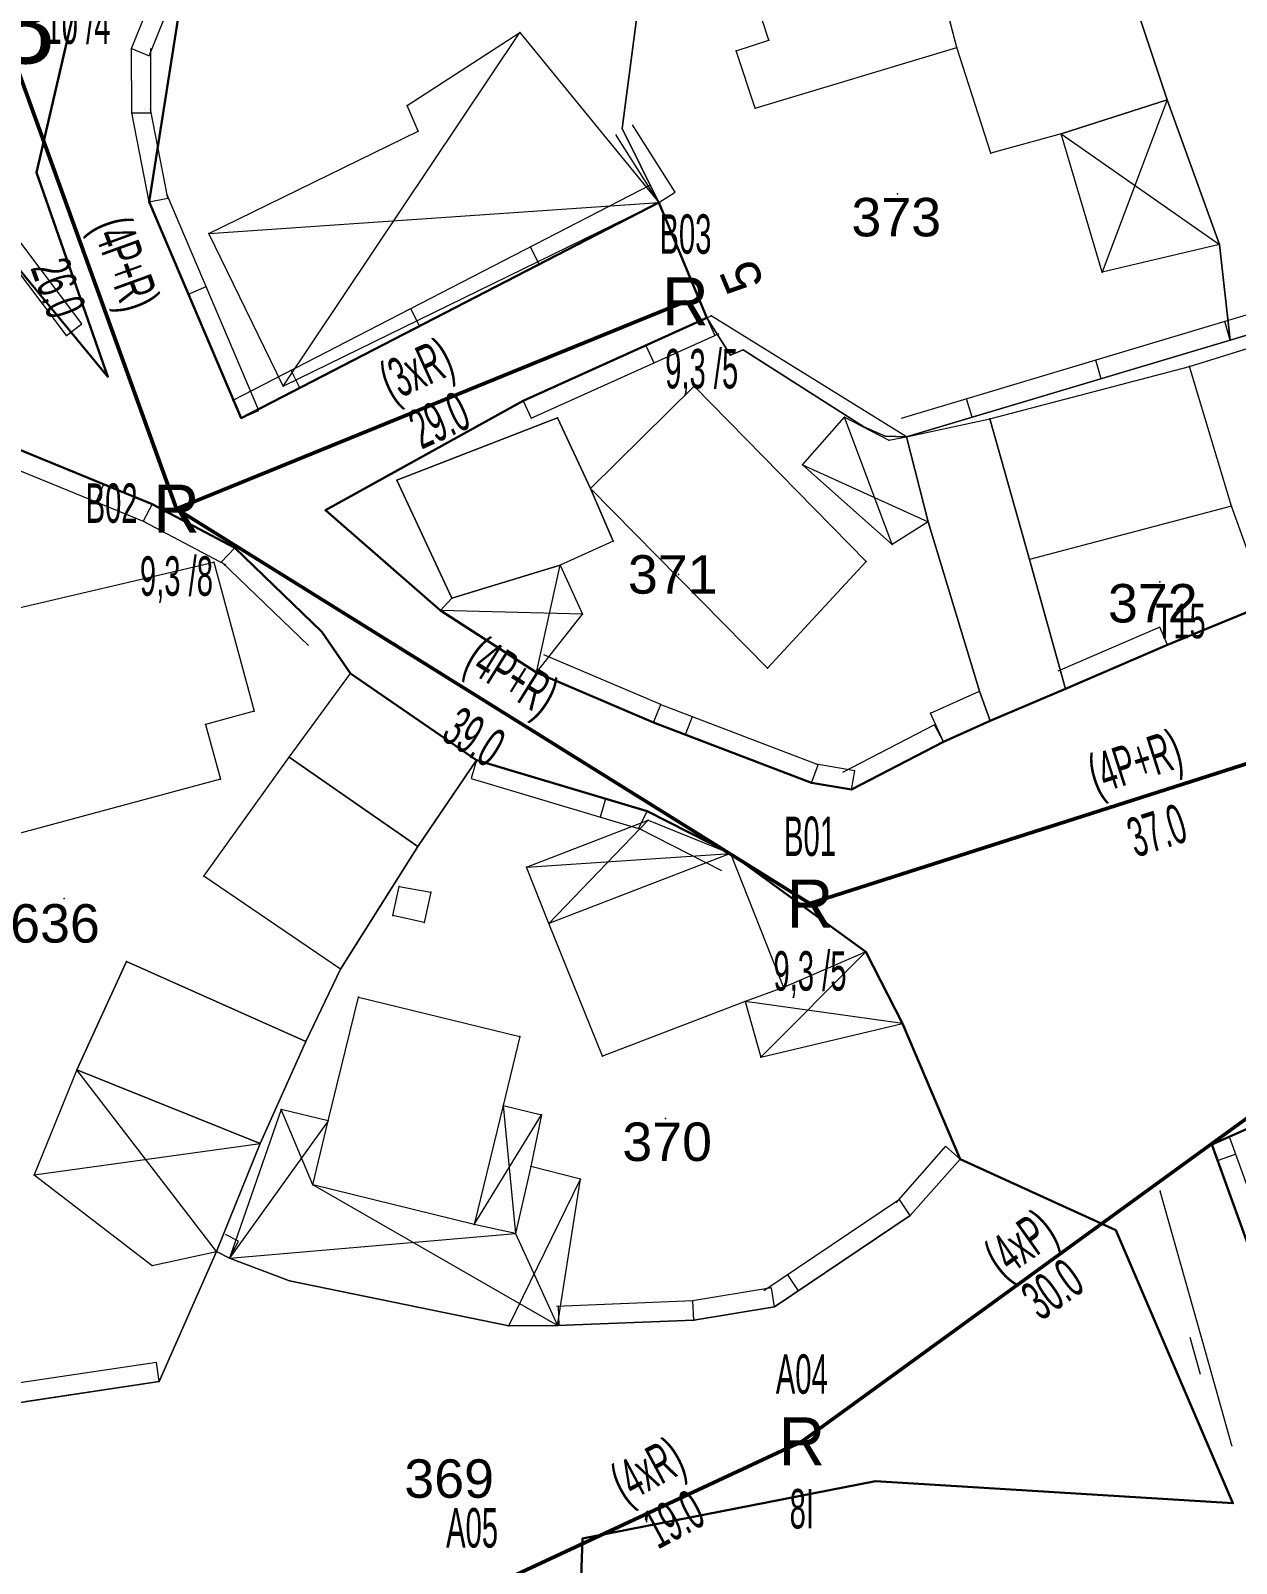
# Model space of a CAD drawing. Header units: millimetres. Extents: x 615240 to 617330, y 4151758 to 4153557.
# Drawn here: x 615571.4 to 615634.1, y 4152427.7 to 4152507.3 of the extents above; entities that cross this region are included whole.
import ezdxf
from ezdxf.enums import TextEntityAlignment as Align
from ezdxf.xclip import XClip

# ---------------------------------------------------------------- set-up
doc = ezdxf.new("R2010")
doc.units = ezdxf.units.MM
doc.header["$XCLIPFRAME"] = 2
for name, color, linetype, lineweight in [('02_ADA_ALN_YENI', 7, 'Continuous', 30), ('02_ADA_NO_YENI', 18, 'Continuous', 0), ('03_PARSEL_ALN_ESKI', 18, 'Continuous', 0), ('03_PARSEL_ALN_YENI', 171, 'Continuous', 0), ('03_PARSEL_NO_ESKI', 5, 'Continuous', 0), ('03_PARSEL_SNR_YENI', 5, 'Continuous', 0), ('04_YAPI_ALN_TSCLSIZ', 18, 'Continuous', 0), ('04_YAPI_SNR_TSCL', 232, 'Continuous', 0), ('04_YAPI_SNR_TSCLSZ', 77, 'Continuous', 0), ('06_DETAY_SNR_KROKI', 4, 'Continuous', 0), ('07_SNRTIP_GECERLI', 30, 'Continuous', 0), ('07_SNRTIP_SABIT', 18, 'Continuous', 0), ('DIREK_AG_MEVCUT', 3, 'Continuous', 25), ('HAT_AG_HAVAI_MEVCUT', 82, 'Continuous', 50), ('NOKTA_DETAY_YENI', 171, 'Continuous', 0), ('NOKTA_PARSEL_ESKI', 6, 'Continuous', 0), ('NOKTA_PARSEL_YENI', 30, 'Continuous', 0), ('NOKTA_YAPI_TSCL', 232, 'Continuous', 0), ('NOKTA_YAPI_TSCLSIZ', 77, 'Continuous', 0), ('TRAFO_MEVCUT', 5, 'Continuous', 30)]:
    doc.layers.add(name, color=color, linetype=linetype, lineweight=lineweight)
doc.styles.add('Direk', font='B_CAD')
doc.styles.get("Standard").update_dxf_attribs({"font": 'Arial'})

# ---------------------------------------------------------------- blocks, each defined once
blk = doc.blocks.new('fggg')
at = {"layer": '02_ADA_ALN_YENI', "color": 252}
for points in [[(615648.165, 4152514.102, 0), (615647.528, 4152505.333, 0), (615644.888, 4152494.583, 0), (615644.91, 4152494.008, 0), (615643.069, 4152483.084, 0), (615640.597, 4152480.124, 0), (615638.221, 4152478.571, 0), (615630.508, 4152475.411, 0), (615625.198, 4152473.12, 0), (615621.283, 4152471.455, 0), (615618.853, 4152470.364, 0), (615614.079, 4152467.874, 0), (615611.995, 4152468.235, 0), (615603.787, 4152471.373, 0), (615597.703, 4152473.96, 0), (615592.718, 4152477.19, 0), (615586.739, 4152482.404, 0), (615597.014, 4152488.092, 0), (615606.568, 4152492.404, 0), (615604.069, 4152498.407, 0), (615582.361, 4152487.192, 0), (615577.573, 4152498.434, 0), (615580.451, 4152516.714, 0)], [(615700.603, 4152398.979, 0), (615690.652, 4152403.466, 0), (615690.328, 4152406.083, 0), (615687.093, 4152405.071, 0), (615681.527, 4152407.713, 0), (615661.89, 4152415.417, 0), (615649.628, 4152423.086, 0), (615640.239, 4152428.84, 0), (615632.801, 4152449.425, 0), (615643.659, 4152454.245, 0), (615651.316, 4152455.136, 0), (615654.464, 4152455.502, 0), (615668.625, 4152454.806, 0), (615685.829, 4152454.937, 0), (615699.681, 4152459.213, 0)], [(615544.684, 4152415.861, 0), (615549.344, 4152428.277, 0), (615550.075, 4152438.456, 0), (615551.554, 4152445.699, 0), (615554.975, 4152460.163, 0), (615559.35, 4152481.39, 0), (615559.615, 4152485.591, 0), (615568.724, 4152486.403, 0), (615577.739, 4152482.719, 0), (615582.036, 4152480.444, 0), (615586.552, 4152476.087, 0), (615588.036, 4152473.91, 0), (615594.597, 4152469.408, 0), (615603.465, 4152466.76, 0), (615607.786, 4152464.561, 0), (615614.821, 4152459.445, 0), (615616.731, 4152455.714, 0), (615619.721, 4152448.67, 0), (615627.819, 4152444.971, 0), (615633.9, 4152430.775, 0), (615615.319, 4152431.914, 0), (615600.094, 4152428.936, 0), (615599.966, 4152424.866, 0)]]:
    blk.add_polyline3d(points, dxfattribs=at)
blk.add_polyline3d([(615573.362, 4152524.508, 0), (615576.611, 4152521.028, 0), (615571.72, 4152499.965, 0), (615575.435, 4152489.336, 0), (615562.478, 4152505.04, 0), (615573.362, 4152524.508, 0)], close=True, dxfattribs=at)
at = {"layer": '03_PARSEL_ALN_ESKI', "color": 252}
for p in [(615616.474, 4152498.85), (615605.083, 4152479.063), (615630.103, 4152478.677), (615573.171, 4152462.21), (615604.417, 4152450.78), (615593.466, 4152432.058)]:
    blk.add_point(p, dxfattribs=at)
at = {"layer": '03_PARSEL_ALN_YENI', "color": 252}
for points in [[(615603.944, 4152515.486, 0), (615603.13, 4152509.656, 0), (615602.161, 4152502.242, 0), (615604.069, 4152498.407, 0), (615582.361, 4152487.192, 0), (615577.573, 4152498.434, 0), (615580.451, 4152516.714, 0), (615580.029, 4152531.045, 0), (615583.475, 4152531.968, 0), (615593.297, 4152533.104, 0), (615597.176, 4152534.842, 0), (615602.669, 4152536.994, 0), (615603.198, 4152534.225, 0), (615603.803, 4152524.01, 0), (615603.823, 4152521.94, 0), (615603.639, 4152517.477, 0), (615603.463, 4152515.46, 0), (615603.944, 4152515.486, 0)], [(615619.605, 4152513.754, 0), (615617.556, 4152517.71, 0), (615620.156, 4152533.345, 0), (615624.576, 4152534.111, 0), (615634.081, 4152535.655, 0), (615634.769, 4152535.034, 0), (615641.792, 4152529.216, 0), (615648.162, 4152523.697, 0), (615648.441, 4152520.113, 0), (615648.165, 4152514.102, 0), (615647.528, 4152505.333, 0), (615644.888, 4152494.583, 0), (615633.763, 4152491.246, 0), (615633.213, 4152496.223, 0), (615630.483, 4152503.738, 0), (615627.064, 4152513.995, 0), (615626.89, 4152514.517, 0), (615619.605, 4152513.754, 0)], [(615575.435, 4152489.336, 0), (615562.478, 4152505.04, 0), (615573.362, 4152524.508, 0), (615576.611, 4152521.028, 0), (615571.72, 4152499.965, 0), (615575.435, 4152489.336, 0)], [(615603.639, 4152517.477, 0), (615605.702, 4152517.227, 0), (615606.55, 4152517.227, 0), (615613.084, 4152518.224, 0), (615613.333, 4152516.589, 0), (615617.556, 4152517.71, 0), (615619.605, 4152513.754, 0), (615626.89, 4152514.517, 0), (615627.064, 4152513.995, 0), (615630.483, 4152503.738, 0), (615633.213, 4152496.223, 0), (615633.763, 4152491.246, 0), (615616.94, 4152486.214, 0), (615615.832, 4152486.245, 0), (615614.714, 4152486.728, 0), (615608.458, 4152490.731, 0), (615607.789, 4152490.459, 0), (615606.568, 4152492.404, 0), (615604.069, 4152498.407, 0), (615602.161, 4152502.242, 0), (615603.13, 4152509.656, 0), (615603.944, 4152515.486, 0), (615603.463, 4152515.46, 0), (615603.639, 4152517.477, 0)], [(615616.94, 4152486.214, 0), (615633.763, 4152491.246, 0), (615644.888, 4152494.583, 0), (615644.91, 4152494.008, 0), (615643.069, 4152483.084, 0), (615640.597, 4152480.124, 0), (615638.221, 4152478.571, 0), (615630.508, 4152475.411, 0), (615625.198, 4152473.12, 0), (615621.283, 4152471.455, 0), (615620.733, 4152472.993, 0), (615618.068, 4152481.794, 0), (615616.94, 4152486.214, 0)], [(615616.94, 4152486.214, 0), (615618.068, 4152481.794, 0), (615620.733, 4152472.993, 0), (615621.283, 4152471.455, 0), (615618.853, 4152470.364, 0), (615614.079, 4152467.874, 0), (615611.995, 4152468.235, 0), (615603.787, 4152471.373, 0), (615597.703, 4152473.96, 0), (615592.718, 4152477.19, 0), (615586.739, 4152482.404, 0), (615597.014, 4152488.092, 0), (615606.568, 4152492.404, 0), (615607.789, 4152490.459, 0), (615608.458, 4152490.731, 0), (615614.714, 4152486.728, 0), (615615.832, 4152486.245, 0), (615616.94, 4152486.214, 0)], [(615551.554, 4152445.699, 0), (615554.975, 4152460.163, 0), (615559.35, 4152481.39, 0), (615559.615, 4152485.591, 0), (615568.724, 4152486.403, 0), (615577.739, 4152482.719, 0), (615582.036, 4152480.444, 0), (615586.552, 4152476.087, 0), (615588.036, 4152473.91, 0), (615594.597, 4152469.408, 0), (615591.537, 4152464.913, 0), (615587.517, 4152458.542, 0), (615585.716, 4152454.776, 0), (615583.345, 4152449.473, 0), (615581.083, 4152443.865, 0), (615578.104, 4152437.103, 0), (615570.549, 4152435.968, 0), (615561.705, 4152435.388, 0), (615558.708, 4152437.819, 0), (615557.283, 4152442.439, 0), (615551.554, 4152445.699, 0)], [(615617.135, 4152445.737, 0), (615610.084, 4152440.986, 0), (615605.882, 4152440.291, 0), (615598.795, 4152440.009, 0), (615596.277, 4152440, 0), (615584.868, 4152442.336, 0), (615581.759, 4152443.518, 0), (615581.083, 4152443.865, 0), (615583.345, 4152449.473, 0), (615585.716, 4152454.776, 0), (615587.517, 4152458.542, 0), (615591.537, 4152464.913, 0), (615594.597, 4152469.408, 0), (615603.465, 4152466.76, 0), (615607.786, 4152464.561, 0), (615614.821, 4152459.445, 0), (615616.731, 4152455.714, 0), (615619.721, 4152448.67, 0), (615617.135, 4152445.737, 0)], [(615655.227, 4152432.295, 0), (615640.239, 4152428.84, 0), (615632.801, 4152449.425, 0), (615643.659, 4152454.245, 0), (615651.316, 4152455.136, 0), (615655.227, 4152432.295, 0)]]:
    blk.add_polyline3d(points, close=True, dxfattribs=at)
blk.add_polyline3d([(615570.877, 4152424.307, 0), (615558.927, 4152429.779, 0), (615559.289, 4152431.855, 0), (615555.711, 4152434.185, 0), (615558.708, 4152437.819, 0), (615561.705, 4152435.388, 0), (615570.549, 4152435.968, 0), (615578.104, 4152437.103, 0), (615581.083, 4152443.865, 0), (615581.759, 4152443.518, 0), (615584.868, 4152442.336, 0), (615596.277, 4152440, 0), (615598.795, 4152440.009, 0), (615605.882, 4152440.291, 0), (615605.882, 4152440.291, 0), (615610.084, 4152440.986, 0), (615617.135, 4152445.737, 0), (615619.721, 4152448.67, 0), (615627.819, 4152444.971, 0), (615633.9, 4152430.775, 0), (615615.319, 4152431.914, 0), (615600.094, 4152428.936, 0), (615599.966, 4152424.866, 0)], dxfattribs=at)
at = {"layer": '03_PARSEL_SNR_YENI', "color": 252}
for p, q in [((615633.213, 4152496.223, 651.424), (615630.483, 4152503.738, 654.318)), ((615583.281, 4152487.584, 0.953), (615578.493, 4152498.826, 0.953)), ((615603.61, 4152499.295, 0.953), (615581.902, 4152488.08, 0.953)), ((615604.069, 4152498.407, 0.953), (615603.61, 4152499.295, 0.953)), ((615579.618, 4152493.632, 0.953), (615577.573, 4152498.434, 0.953)), ((615604.069, 4152498.407, 0.953), (615597.85, 4152495.194, 0.953)), ((615633.763, 4152491.246, 651.536), (615633.213, 4152496.223, 651.424)), ((615597.85, 4152495.194, 0.953), (615597.391, 4152496.082, 0.953)), ((615644.601, 4152495.541, 0.953), (615633.476, 4152492.204, 0.953)), ((615597.85, 4152495.194, 0.953), (615591.631, 4152491.981, 0.953)), ((615579.618, 4152493.632, 0.953), (615580.538, 4152494.024, 0.953)), ((615582.361, 4152487.192, 0.953), (615579.618, 4152493.632, 0.953)), ((615591.631, 4152491.981, 0.953), (615591.172, 4152492.87, 0.953)), ((615603.394, 4152490.972, 0.953), (615606.568, 4152492.404, 0.953)), ((615633.476, 4152492.204, 0.953), (615616.653, 4152487.172, 0.953)), ((615633.763, 4152491.246, 0.953), (615633.476, 4152492.204, 0.953)), ((615638.183, 4152492.572, 0.953), (615633.763, 4152491.246, 0.953)), ((615591.631, 4152491.981, 0.953), (615585.412, 4152488.768, 0.953)), ((615597.425, 4152487.181, 0.953), (615606.979, 4152491.493, 0.953)), ((615597.014, 4152488.092, 0.953), (615603.394, 4152490.972, 0.953)), ((615603.394, 4152490.972, 0.953), (615603.806, 4152490.06, 0.953)), ((615633.763, 4152491.246, 0.953), (615627.057, 4152489.24, 0.953)), ((615627.057, 4152489.24, 0.953), (615626.77, 4152490.198, 0.953)), ((615585.412, 4152488.768, 0.953), (615584.953, 4152489.657, 0.953)), ((615627.057, 4152489.24, 0.953), (615620.35, 4152487.234, 0.953)), ((615585.412, 4152488.768, 0.953), (615582.361, 4152487.192, 0.953)), ((615582.361, 4152487.192, 0.953), (615583.281, 4152487.584, 0.953)), ((615586.739, 4152482.404, 648.41), (615597.014, 4152488.092, 650.314)), ((615597.014, 4152488.092, 0.953), (615597.425, 4152487.181, 0.953)), ((615620.35, 4152487.234, 0.953), (615620.064, 4152488.192, 0.953)), ((615620.35, 4152487.234, 0.953), (615616.94, 4152486.214, 0.953)), ((615568.724, 4152486.403, 0.953), (615575.204, 4152483.755, 0.953)), ((615568.346, 4152485.477, 0.953), (615577.361, 4152481.793, 0.953)), ((615575.204, 4152483.755, 0.953), (615574.826, 4152482.829, 0.953)), ((615575.204, 4152483.755, 0.953), (615577.739, 4152482.719, 0.953)), ((615577.739, 4152482.719, 0.953), (615577.271, 4152481.835, 0.953)), ((615577.739, 4152482.719, 0.953), (615582.036, 4152480.444, 0.953)), ((615577.271, 4152481.835, 0.953), (615581.568, 4152479.56, 0.953)), ((615592.718, 4152477.19, 645.82), (615586.739, 4152482.404, 648.41)), ((615620.733, 4152472.993, 648.076), (615618.068, 4152481.794, 652.119)), ((615582.036, 4152480.444, 0.953), (615581.342, 4152479.724, 0.953)), ((615582.036, 4152480.444, 0.953), (615586.552, 4152476.087, 0.953)), ((615581.342, 4152479.724, 0.953), (615585.858, 4152475.367, 0.953)), ((615597.703, 4152473.96, 649.869), (615592.718, 4152477.19, 645.82)), ((615630.112, 4152476.329, 0.953), (615624.802, 4152474.038, 0.953)), ((615630.508, 4152475.411, 0.953), (615630.112, 4152476.329, 0.953)), ((615586.552, 4152476.087, 648.238), (615588.036, 4152473.91, 648.939)), ((615604.178, 4152472.293, 0.953), (615598.094, 4152474.88, 0.953)), ((615630.508, 4152475.411, 0.953), (615625.198, 4152473.12, 0.953)), ((615603.787, 4152471.373, 0.953), (615597.703, 4152473.96, 0.953)), ((615603.787, 4152471.373, 0.953), (615604.178, 4152472.293, 0.953)), ((615612.352, 4152469.169, 0.953), (615604.144, 4152472.307, 0.953)), ((615605.457, 4152470.735, 0.953), (615605.814, 4152471.669, 0.953)), ((615605.457, 4152470.735, 0.953), (615603.787, 4152471.373, 0.953)), ((615611.995, 4152468.235, 0.953), (615605.457, 4152470.735, 0.953)), ((615618.391, 4152471.251, 0.953), (615613.617, 4152468.761, 0.953)), ((615618.853, 4152470.364, 0.953), (615618.391, 4152471.251, 0.953)), ((615618.853, 4152470.364, 0.953), (615614.079, 4152467.874, 0.953)), ((615594.597, 4152469.408, 648.955), (615591.537, 4152464.913, 646.138)), ((615594.597, 4152469.408, 0.953), (615594.311, 4152468.45, 0.953)), ((615594.597, 4152469.408, 0.953), (615601.304, 4152467.405, 0.953)), ((615611.995, 4152468.235, 0.953), (615612.352, 4152469.169, 0.953)), ((615614.25, 4152468.859, 0.953), (615612.166, 4152469.22, 0.953)), ((615594.311, 4152468.45, 0.953), (615603.179, 4152465.802, 0.953)), ((615614.079, 4152467.874, 0.953), (615614.25, 4152468.859, 0.953)), ((615614.079, 4152467.874, 0.953), (615611.995, 4152468.235, 0.953)), ((615601.304, 4152467.405, 0.953), (615601.018, 4152466.447, 0.953)), ((615601.304, 4152467.405, 0.953), (615603.465, 4152466.76, 0.953)), ((615603.465, 4152466.76, 0.953), (615603.011, 4152465.869, 0.953)), ((615603.465, 4152466.76, 0.953), (615607.786, 4152464.561, 0.953)), ((615603.011, 4152465.869, 0.953), (615607.332, 4152463.67, 0.953)), ((615607.786, 4152464.561, 648.417), (615614.821, 4152459.445, 645.454)), ((615587.517, 4152458.542, 648.955), (615585.716, 4152454.776, 646.138)), ((615616.731, 4152455.714, 645.454), (615619.721, 4152448.67, 643.305)), ((615618.971, 4152449.331, 0.953), (615616.385, 4152446.398, 0.953)), ((615619.721, 4152448.67, 0.953), (615618.971, 4152449.331, 0.953)), ((615619.721, 4152448.67, 0.953), (615617.135, 4152445.737, 0.953)), ((615616.576, 4152446.566, 0.953), (615609.525, 4152441.815, 0.953)), ((615617.135, 4152445.737, 0.953), (615616.576, 4152446.566, 0.953)), ((615617.135, 4152445.737, 0.953), (615611.33, 4152441.825, 0.953)), ((615582.216, 4152444.408, 0.953), (615581.54, 4152444.755, 0.953)), ((615581.759, 4152443.518, 0.953), (615582.216, 4152444.408, 0.953)), ((615581.083, 4152443.865, 637.946), (615578.104, 4152437.103, 642.622)), ((615581.759, 4152443.518, 0.953), (615581.083, 4152443.865, 0.953)), ((615611.33, 4152441.825, 0.953), (615610.771, 4152442.655, 0.953)), ((615605.842, 4152441.29, 0.953), (615598.755, 4152441.008, 0.953)), ((615609.921, 4152441.973, 0.953), (615605.719, 4152441.278, 0.953)), ((615605.882, 4152440.291, 0.953), (615605.842, 4152441.29, 0.953)), ((615610.084, 4152440.986, 0.953), (615609.921, 4152441.973, 0.953)), ((615611.33, 4152441.825, 0.953), (615610.084, 4152440.986, 0.953)), ((615598.888, 4152440.013, 0.953), (615598.848, 4152441.012, 0.953)), ((615610.084, 4152440.986, 0.953), (615605.882, 4152440.291, 0.953)), ((615598.888, 4152440.013, 0.953), (615598.795, 4152440.009, 0.953)), ((615605.882, 4152440.291, 0.953), (615598.888, 4152440.013, 0.953)), ((615577.955, 4152438.092, 0.953), (615570.4, 4152436.957, 0.953)), ((615578.104, 4152437.103, 0.953), (615577.955, 4152438.092, 0.953)), ((615578.104, 4152437.103, 0.953), (615571.182, 4152436.063, 0.953))]:
    blk.add_line(p, q, dxfattribs=at)
for p in [(615577.573, 4152498.434, 649.777), (615604.069, 4152498.407, 651.247), (615606.568, 4152492.404, 651.647), (615633.763, 4152491.246, 651.536), (615633.763, 4152491.246, 651.536), (615597.014, 4152488.092, 650.314), (615582.361, 4152487.192, 648.181), (615582.361, 4152487.192, 648.181), (615616.94, 4152486.214, 652.119), (615577.739, 4152482.719, 647.669), (615577.739, 4152482.719, 647.669), (615582.036, 4152480.444, 647.976), (615582.036, 4152480.444, 647.976), (615586.552, 4152476.087, 648.238), (615630.508, 4152475.411, 646.825), (615597.703, 4152473.96, 649.869), (615625.198, 4152473.12, 648.076), (615603.787, 4152471.373, 647.371), (615603.787, 4152471.373, 647.371), (615618.853, 4152470.364, 648.076), (615594.597, 4152469.408, 648.955), (615611.995, 4152468.235, 646.638), (615611.995, 4152468.235, 646.638), (615614.079, 4152467.874, 646.338), (615614.079, 4152467.874, 646.338), (615603.465, 4152466.76, 646.986), (615603.465, 4152466.76, 646.986), (615607.786, 4152464.561, 648.417), (615619.721, 4152448.67, 643.305), (615617.135, 4152445.737, 642.565), (615617.135, 4152445.737, 642.565), (615581.083, 4152443.865, 637.946), (615581.759, 4152443.518, 643.23), (615610.084, 4152440.986, 642.889), (615610.084, 4152440.986, 642.889), (615598.795, 4152440.009, 643.509), (615605.882, 4152440.291, 640.98), (615605.882, 4152440.291, 640.98), (615578.104, 4152437.103, 642.622)]:
    blk.add_point(p, dxfattribs=at)
at = {"layer": '04_YAPI_ALN_TSCLSIZ', "color": 252}
for points in [[(615617.895, 4152512.818, 652.715), (615627.064, 4152513.995, 630.868), (615630.483, 4152503.738, 654.902), (615624.983, 4152501.972, 654.988), (615621.326, 4152500.963, 652.04), (615619.552, 4152506.463, 652.791), (615617.895, 4152512.818, 652.715)], [(615631.647, 4152489.866, 0), (615644.91, 4152494.008, 0), (615643.069, 4152483.084, 0), (615640.597, 4152480.124, 0), (615640.223, 4152480.762, 0), (615635.029, 4152479.303, 0), (615633.825, 4152482.62, 0), (615631.647, 4152489.866, 0)], [(615609.722, 4152474.193, 0), (615600.509, 4152483.535, 0), (615605.904, 4152488.844, 0), (615614.851, 4152479.735, 0), (615609.722, 4152474.193, 0)], [(615590.457, 4152483.959, 0), (615598.807, 4152487.21, 0), (615600.509, 4152483.535, 0), (615601.701, 4152480.789, 0), (615598.948, 4152479.548, 0), (615593.307, 4152477.822, 0), (615590.457, 4152483.959, 0)], [(615623.327, 4152479.835, 0), (615625.198, 4152473.12, 0), (615621.283, 4152471.455, 0), (615620.733, 4152472.993, 0), (615618.068, 4152481.794, 0), (615616.94, 4152486.214, 0), (615621.267, 4152487.148, 0), (615623.327, 4152479.835, 0)], [(615618.186, 4152471.849, 0), (615620.733, 4152472.993, 0), (615621.283, 4152471.455, 0), (615618.853, 4152470.364, 0), (615618.186, 4152471.849, 0)], [(615587.517, 4152458.542, 0), (615580.424, 4152463.372, 0), (615584.859, 4152469.56, 0), (615591.537, 4152464.913, 0), (615587.517, 4152458.542, 0)], [(615592.22, 4152462.541, 0), (615591.865, 4152460.97, 0), (615590.244, 4152461.336, 0), (615590.582, 4152462.832, 0), (615592.22, 4152462.541, 0)], [(615583.345, 4152449.473, 0), (615573.821, 4152453.315, 0), (615576.406, 4152458.94, 0), (615585.716, 4152454.776, 0), (615583.345, 4152449.473, 0)], [(615586.891, 4152450.662, 0), (615588.459, 4152457.079, 0), (615596.852, 4152455.039, 0), (615595.982, 4152451.46, 0), (615594.475, 4152445.26, 0), (615586.092, 4152447.324, 0), (615586.891, 4152450.662, 0)]]:
    blk.add_polyline3d(points, close=True, dxfattribs=at)
at = {"layer": '04_YAPI_SNR_TSCL', "color": 252}
for p, q in [((615609.792, 4152506.839, 651.286), (615607.337, 4152514.341, 656.19)), ((615619.552, 4152506.463, 652.791), (615617.895, 4152512.818, 652.715)), ((615608.092, 4152506.283, 652.785), (615609.792, 4152506.839, 651.286)), ((615609.068, 4152503.301, 651.545), (615608.092, 4152506.283, 652.785)), ((615609.068, 4152503.301, 651.545), (615619.552, 4152506.463, 652.791)), ((615621.267, 4152487.148, 651.964), (615631.647, 4152489.866, 651.586)), ((615633.825, 4152482.62, 648.003), (615631.647, 4152489.866, 651.586)), ((615623.327, 4152479.835, 649.218), (615621.267, 4152487.148, 651.964)), ((615633.825, 4152482.62, 648.003), (615623.327, 4152479.835, 649.218)), ((615567.063, 4152476.46, 646.968), (615580.94, 4152479.701, 647.734)), ((615580.94, 4152479.701, 647.734), (615583.033, 4152471.95, 646.792)), ((615584.859, 4152469.56, 646.57), (615588.036, 4152473.91, 648.253)), ((615588.036, 4152473.91, 648.253), (615594.597, 4152469.408, 648.54)), ((615583.033, 4152471.95, 646.792), (615580.513, 4152471.269, 647.595)), ((615580.513, 4152471.269, 647.595), (615581.283, 4152468.417, 646.394)), ((615591.537, 4152464.913, 647.625), (615584.859, 4152469.56, 646.57)), ((615594.597, 4152469.408, 648.54), (615591.537, 4152464.913, 647.625)), ((615581.283, 4152468.417, 646.394), (615570.054, 4152465.385, 647.313)), ((615607.786, 4152464.561, 647.021), (615598.354, 4152460.908, 647.132)), ((615607.786, 4152464.561, 647.021), (615610.548, 4152457.587, 646.892)), ((615601.142, 4152454.01, 645.134), (615598.354, 4152460.908, 647.132)), ((615610.548, 4152457.587, 646.892), (615608.56, 4152456.864, 645.663)), ((615608.56, 4152456.864, 645.663), (615601.142, 4152454.01, 645.134))]:
    blk.add_line(p, q, dxfattribs=at)
at = {"layer": '04_YAPI_SNR_TSCLSZ', "color": 252}
for p, q in [((615584.552, 4152488.859, 649.147), (615596.851, 4152507.234, 652.119)), ((615590.992, 4152503.444, 651.495), (615596.851, 4152507.234, 652.119)), ((615596.851, 4152507.234, 652.119), (615604.069, 4152498.407, 650.829)), ((615621.326, 4152500.963, 652.04), (615619.552, 4152506.463, 652.791)), ((615591.566, 4152502.107, 651.971), (615590.992, 4152503.444, 651.495)), ((615624.983, 4152501.972, 654.988), (615630.483, 4152503.738, 654.902)), ((615630.483, 4152503.738, 654.318), (615627.105, 4152494.78, 652.308)), ((615630.483, 4152503.738, 654.902), (615633.213, 4152496.223, 651.424)), ((615580.677, 4152496.78, 649.965), (615591.566, 4152502.107, 651.971)), ((615624.983, 4152501.972, 654.988), (615621.326, 4152500.963, 652.04)), ((615627.105, 4152494.78, 652.308), (615624.983, 4152501.972, 654.988)), ((615624.983, 4152501.972, 654.988), (615633.213, 4152496.223, 651.424)), ((615580.677, 4152496.78, 649.965), (615604.069, 4152498.407, 650.829)), ((615584.552, 4152488.859, 649.147), (615604.069, 4152498.407, 650.829)), ((615584.552, 4152488.859, 649.147), (615580.677, 4152496.78, 649.965)), ((615633.213, 4152496.223, 651.424), (615627.105, 4152494.78, 652.308)), ((615631.647, 4152489.866, 651.586), (615644.91, 4152494.008, 648.546)), ((615605.904, 4152488.844, 650.658), (615600.509, 4152483.535, 649.779)), ((615614.851, 4152479.735, 650.624), (615605.904, 4152488.844, 650.658)), ((615598.807, 4152487.21, 649.588), (615590.457, 4152483.959, 648.466)), ((615600.509, 4152483.535, 649.779), (615598.807, 4152487.21, 649.588)), ((615611.536, 4152484.758, 650.925), (615613.711, 4152487.231, 650.663)), ((615613.711, 4152487.231, 650.663), (615616.013, 4152486.037, 651.001)), ((615616.199, 4152480.616, 650.829), (615613.711, 4152487.231, 650.663)), ((615616.94, 4152486.214, 650.877), (615621.267, 4152487.148, 651.964)), ((615616.013, 4152486.037, 651.001), (615616.94, 4152486.214, 650.877)), ((615616.94, 4152486.214, 650.877), (615618.068, 4152481.794, 650.356)), ((615611.536, 4152484.758, 650.925), (615618.068, 4152481.794, 650.356)), ((615616.199, 4152480.616, 650.829), (615611.536, 4152484.758, 650.925)), ((615590.457, 4152483.959, 648.466), (615593.307, 4152477.822, 648.825)), ((615601.701, 4152480.789, 650.414), (615600.509, 4152483.535, 649.779)), ((615600.509, 4152483.535, 649.779), (615609.722, 4152474.193, 650.235)), ((615635.029, 4152479.303, 647.853), (615633.825, 4152482.62, 648.003)), ((615618.068, 4152481.794, 650.356), (615616.199, 4152480.616, 650.829)), ((615618.068, 4152481.794, 650.356), (615620.733, 4152472.993, 648.277)), ((615601.701, 4152480.789, 650.414), (615598.948, 4152479.548, 648.22)), ((615593.307, 4152477.822, 648.825), (615598.948, 4152479.548, 648.22)), ((615597.703, 4152473.96, 647.384), (615598.948, 4152479.548, 648.22)), ((615598.948, 4152479.548, 648.22), (615600.097, 4152476.998, 649.548)), ((615614.851, 4152479.735, 650.624), (615609.722, 4152474.193, 650.235)), ((615625.198, 4152473.12, 646.955), (615623.327, 4152479.835, 649.218)), ((615593.307, 4152477.822, 648.825), (615592.718, 4152477.19, 648.779)), ((615592.718, 4152477.19, 648.779), (615597.703, 4152473.96, 647.384)), ((615600.097, 4152476.998, 649.548), (615592.718, 4152477.19, 648.779)), ((615597.703, 4152473.96, 647.384), (615600.097, 4152476.998, 649.548)), ((615621.283, 4152471.455, 647.036), (615625.198, 4152473.12, 646.955)), ((615618.186, 4152471.849, 647.221), (615620.733, 4152472.993, 648.277)), ((615620.733, 4152472.993, 648.277), (615621.283, 4152471.455, 647.036)), ((615618.853, 4152470.364, 647.796), (615618.186, 4152471.849, 647.221)), ((615621.283, 4152471.455, 647.036), (615618.853, 4152470.364, 647.796)), ((615580.424, 4152463.372, 646.082), (615584.859, 4152469.56, 646.57)), ((615597.189, 4152463.836, 646.989), (615603.515, 4152466.296, 647.193)), ((615598.354, 4152460.908, 647.132), (615603.515, 4152466.296, 647.193)), ((615603.515, 4152466.296, 647.193), (615607.786, 4152464.561, 647.021)), ((615591.537, 4152464.913, 647.625), (615587.517, 4152458.542, 648.607)), ((615597.189, 4152463.836, 646.989), (615607.786, 4152464.561, 647.021)), ((615598.354, 4152460.908, 647.132), (615597.189, 4152463.836, 646.989)), ((615587.517, 4152458.542, 648.607), (615580.424, 4152463.372, 646.082)), ((615590.244, 4152461.336, 646.586), (615590.582, 4152462.832, 647.335)), ((615590.582, 4152462.832, 647.335), (615592.22, 4152462.541, 646.889)), ((615592.22, 4152462.541, 646.889), (615591.865, 4152460.97, 646.947)), ((615591.865, 4152460.97, 646.947), (615590.244, 4152461.336, 646.586)), ((615576.406, 4152458.94, 644.558), (615573.821, 4152453.315, 646.212)), ((615585.716, 4152454.776, 648.03), (615576.406, 4152458.94, 644.558)), ((615609.377, 4152453.969, 644.762), (615614.821, 4152459.445, 647.473)), ((615614.821, 4152459.445, 647.473), (615610.548, 4152457.587, 646.892)), ((615616.731, 4152455.714, 643.76), (615614.821, 4152459.445, 647.473)), ((615586.891, 4152450.662, 645.418), (615588.459, 4152457.079, 646.803)), ((615588.459, 4152457.079, 646.803), (615596.852, 4152455.039, 647.745)), ((615616.731, 4152455.714, 643.76), (615608.56, 4152456.864, 645.663)), ((615608.56, 4152456.864, 645.663), (615609.377, 4152453.969, 644.762)), ((615609.377, 4152453.969, 644.762), (615616.731, 4152455.714, 643.76)), ((615585.716, 4152454.776, 646.138), (615583.345, 4152449.473, 644.718)), ((615596.852, 4152455.039, 647.745), (615595.982, 4152451.46, 645.267)), ((615573.821, 4152453.315, 646.212), (615571.613, 4152447.842, 642.072)), ((615573.821, 4152453.315, 646.212), (615583.345, 4152449.473, 645.313)), ((615581.083, 4152443.865, 642.678), (615573.821, 4152453.315, 646.212)), ((615584.436, 4152451.249, 644.519), (615581.759, 4152443.518, 642.377)), ((615586.092, 4152447.324, 643.121), (615584.436, 4152451.249, 644.519)), ((615586.891, 4152450.662, 645.418), (615584.436, 4152451.249, 644.519)), ((615595.982, 4152451.46, 645.267), (615594.475, 4152445.26, 645.933)), ((615594.475, 4152445.26, 645.933), (615597.974, 4152450.976, 644.255)), ((615595.982, 4152451.46, 645.267), (615596.613, 4152444.807, 646.099)), ((615595.982, 4152451.46, 645.267), (615597.974, 4152450.976, 644.255)), ((615597.974, 4152450.976, 644.255), (615597.415, 4152448.276, 644.405)), ((615586.891, 4152450.662, 645.418), (615581.759, 4152443.518, 642.377)), ((615586.092, 4152447.324, 643.121), (615586.891, 4152450.662, 645.418)), ((615571.613, 4152447.842, 642.072), (615583.345, 4152449.473, 645.313)), ((615583.345, 4152449.473, 645.313), (615581.083, 4152443.865, 642.678)), ((615571.613, 4152447.842, 642.072), (615577.737, 4152443.132, 641.325)), ((615596.277, 4152440, 641.655), (615599.995, 4152447.622, 643.647)), ((615597.415, 4152448.276, 644.405), (615596.613, 4152444.807, 646.099)), ((615599.995, 4152447.622, 643.647), (615597.415, 4152448.276, 644.405)), ((615598.795, 4152440.009, 641.589), (615599.995, 4152447.622, 643.647)), ((615598.795, 4152440.009, 641.589), (615586.092, 4152447.324, 643.121)), ((615594.475, 4152445.26, 645.933), (615586.092, 4152447.324, 643.121)), ((615596.613, 4152444.807, 646.099), (615594.475, 4152445.26, 645.933)), ((615581.759, 4152443.518, 642.377), (615596.613, 4152444.807, 646.099)), ((615596.613, 4152444.807, 646.099), (615598.795, 4152440.009, 641.589)), ((615577.737, 4152443.132, 641.325), (615581.083, 4152443.865, 642.678)), ((615581.759, 4152443.518, 642.377), (615584.868, 4152442.336, 640.877)), ((615584.868, 4152442.336, 640.877), (615596.277, 4152440, 641.655)), ((615596.277, 4152440, 641.655), (615598.795, 4152440.009, 641.589))]:
    blk.add_line(p, q, dxfattribs=at)
at = {"layer": '06_DETAY_SNR_KROKI', "color": 252}
for p, q in [((615576.661, 4152506.399, 0.953), (615579.05, 4152512.326, 0.953)), ((615577.588, 4152506.025, 0.953), (615579.977, 4152511.952, 0.953)), ((615576.661, 4152506.399, 0.953), (615577.588, 4152506.025, 0.953)), ((615576.675, 4152503.061, 0.953), (615576.661, 4152506.399, 0.953)), ((615577.675, 4152503.065, 0.953), (615577.661, 4152506.403, 0.953)), ((615574.077, 4152492.091, 0.953), (615565.713, 4152503.196, 0.953)), ((615576.675, 4152503.061, 0.953), (615577.675, 4152503.065, 0.953)), ((615577.573, 4152498.434, 0.953), (615576.675, 4152503.061, 0.953)), ((615578.555, 4152498.625, 0.953), (615577.657, 4152503.252, 0.953)), ((615604.069, 4152498.407, 0.953), (615601.856, 4152501.906, 0.953)), ((615604.914, 4152498.942, 0.953), (615602.701, 4152502.441, 0.953)), ((615577.573, 4152498.434, 0.953), (615578.555, 4152498.625, 0.953)), ((615604.069, 4152498.407, 0.953), (615604.914, 4152498.942, 0.953)), ((615573.278, 4152491.489, 0.953), (615569.067, 4152497.08, 0.953)), ((615606.568, 4152492.404, 622.527), (615606.789, 4152492.504, 622.527)), ((615606.568, 4152492.404, 622.527), (615606.979, 4152491.493, 622.527)), ((615616.94, 4152486.214, 652.119), (615606.789, 4152492.504, 651.647)), ((615573.278, 4152491.489, 0.953), (615574.077, 4152492.091, 0.953)), ((615606.979, 4152491.493, 622.527), (615607.2, 4152491.593, 622.527)), ((615639.089, 4152452.216, 0.953), (615632.801, 4152449.425, 0.953)), ((615633.103, 4152448.59, 0.953), (615632.801, 4152449.425, 0.953)), ((615641.179, 4152429.18, 0.953), (615633.741, 4152449.765, 0.953)), ((615633.103, 4152448.59, 0.953), (615634.043, 4152448.93, 0.953)), ((615635.481, 4152442.007, 0.953), (615633.103, 4152448.59, 0.953)), ((615632.488, 4152438.589, 0.953), (615630.124, 4152446.996, 0.953)), ((615632.218, 4152437.474, 0.953), (615631.676, 4152439.4, 0.953)), ((615633.842, 4152433.776, 0.953), (615632.488, 4152438.589, 0.953))]:
    blk.add_line(p, q, dxfattribs=at)
for p in [(615576.661, 4152506.399, 650.509), (615576.661, 4152506.399, 650.509), (615576.675, 4152503.061, 650.046), (615576.675, 4152503.061, 650.046), (615601.856, 4152501.906, 653.062), (615577.573, 4152498.434, 649.777), (615604.069, 4152498.407, 651.247), (615606.568, 4152492.404, 650.314), (615606.789, 4152492.504, 651.647), (615573.278, 4152491.489, 647.183), (615632.801, 4152449.425, 644.324), (615632.801, 4152449.425, 644.324), (615630.124, 4152446.996, 644.292), (615633.842, 4152433.776, 638.1)]:
    blk.add_point(p, dxfattribs=at)
at = {"layer": '07_SNRTIP_GECERLI', "color": 252}
for points in [[(615577.573, 4152498.434, 649.777), (615580.451, 4152516.714, 651.261), (615580.029, 4152531.045, 651.261)], [(615576.611, 4152521.028, 0), (615571.72, 4152499.965, 0), (615575.435, 4152489.336, 0)], [(615562.478, 4152505.04, 647.555), (615575.435, 4152489.336, 647.183)], [(615606.568, 4152492.404, 651.647), (615604.069, 4152498.407, 651.247)], [(615630.508, 4152475.411, 646.825), (615638.221, 4152478.571, 0), (615640.597, 4152480.124, 0)], [(615619.721, 4152448.67, 643.305), (615627.819, 4152444.971, 0), (615633.9, 4152430.775, 0)], [(615633.9, 4152430.775, 0), (615615.319, 4152431.914, 0), (615600.094, 4152428.936, 0)], [(615599.966, 4152424.866, 641.586), (615600.094, 4152428.936, 0)]]:
    blk.add_polyline3d(points, dxfattribs=at)
at = {"layer": '07_SNRTIP_SABIT', "color": 252}
for points in [[(615604.069, 4152498.407, 651.247), (615602.161, 4152502.242, 0), (615603.13, 4152509.656, 0), (615603.944, 4152515.486, 0), (615603.463, 4152515.46, 0), (615603.639, 4152517.477, 0)], [(615633.763, 4152491.246, 651.424), (615633.213, 4152496.223, 0), (615630.483, 4152503.738, 0), (615627.064, 4152513.995, 0), (615626.89, 4152514.517, 654.318), (615619.605, 4152513.754, 656.116)], [(615582.361, 4152487.192, 648.181), (615577.573, 4152498.434, 649.777)], [(615604.069, 4152498.407, 651.247), (615582.361, 4152487.192, 648.181)], [(615644.888, 4152494.583, 649.938), (615633.763, 4152491.246, 651.536)], [(615606.568, 4152492.404, 651.647), (615597.014, 4152488.092, 650.314), (615586.739, 4152482.404, 648.41)], [(615606.568, 4152492.404, 651.647), (615607.789, 4152490.459, 0), (615608.458, 4152490.731, 0), (615614.714, 4152486.728, 0), (615615.832, 4152486.245, 0), (615616.94, 4152486.214, 652.119)], [(615616.94, 4152486.214, 652.119), (615633.763, 4152491.246, 651.536)], [(615568.724, 4152486.403, 646.898), (615577.739, 4152482.719, 647.669), (615582.036, 4152480.444, 647.976), (615586.552, 4152476.087, 648.238), (615588.036, 4152473.91, 648.939), (615594.597, 4152469.408, 648.955)], [(615616.94, 4152486.214, 652.119), (615618.068, 4152481.794, 0), (615620.733, 4152472.993, 0), (615621.283, 4152471.455, 648.076)], [(615586.739, 4152482.404, 648.41), (615592.718, 4152477.19, 645.82), (615597.703, 4152473.96, 649.869), (615603.787, 4152471.373, 647.371), (615611.995, 4152468.235, 646.638), (615614.079, 4152467.874, 646.338), (615618.853, 4152470.364, 0), (615621.283, 4152471.455, 648.076)], [(615621.283, 4152471.455, 648.076), (615625.198, 4152473.12, 0), (615630.508, 4152475.411, 646.825)], [(615581.083, 4152443.865, 637.946), (615583.345, 4152449.473, 0), (615585.716, 4152454.776, 646.138), (615587.517, 4152458.542, 0), (615591.537, 4152464.913, 0), (615594.597, 4152469.408, 648.955)], [(615594.597, 4152469.408, 648.955), (615603.465, 4152466.76, 646.986), (615607.786, 4152464.561, 648.417), (615614.821, 4152459.445, 645.454), (615616.731, 4152455.714, 0), (615619.721, 4152448.67, 643.305)], [(615632.801, 4152449.425, 644.324), (615643.659, 4152454.245, 644.287), (615651.316, 4152455.136, 644.287)], [(615632.801, 4152449.425, 644.324), (615640.239, 4152428.84, 637.435)], [(615581.083, 4152443.865, 637.946), (615581.759, 4152443.518, 0), (615584.868, 4152442.336, 643.23), (615596.277, 4152440, 643.509), (615598.795, 4152440.009, 0), (615605.882, 4152440.291, 640.98), (615610.084, 4152440.986, 642.889), (615617.135, 4152445.737, 642.565), (615619.721, 4152448.67, 643.305)], [(615558.708, 4152437.819, 640.628), (615561.705, 4152435.388, 641.76), (615570.549, 4152435.968, 641.127), (615578.104, 4152437.103, 0), (615581.083, 4152443.865, 642.622)]]:
    blk.add_polyline3d(points, dxfattribs=at)
at = {"layer": 'NOKTA_DETAY_YENI', "color": 252}
for p in [(615576.661, 4152506.399, 650.509), (615576.675, 4152503.061, 650.046), (615601.856, 4152501.906), (615606.789, 4152492.504, 651.647), (615573.278, 4152491.489), (615630.124, 4152446.996, 644.292), (615633.842, 4152433.776, 638.1)]:
    blk.add_point(p, dxfattribs=at)
at = {"layer": 'NOKTA_PARSEL_ESKI', "color": 252}
for p in [(615571.72, 4152499.965), (615575.435, 4152489.336, 647.183), (615627.819, 4152444.971), (615615.319, 4152431.914), (615633.9, 4152430.775), (615600.094, 4152428.936)]:
    blk.add_point(p, dxfattribs=at)
at = {"layer": 'NOKTA_PARSEL_YENI', "color": 252}
for p in [(615630.483, 4152503.738, 654.902), (615602.161, 4152502.242), (615577.573, 4152498.434, 649.777), (615604.069, 4152498.407, 650.829), (615633.213, 4152496.223, 651.424), (615606.568, 4152492.404, 651.647), (615608.458, 4152490.731), (615633.763, 4152491.246), (615607.789, 4152490.459), (615597.014, 4152488.092, 650.314), (615582.361, 4152487.192, 648.181), (615614.714, 4152486.728), (615615.832, 4152486.245), (615616.94, 4152486.214, 652.119), (615577.739, 4152482.719, 647.669), (615586.739, 4152482.404, 648.41), (615618.068, 4152481.794, 650.356), (615582.036, 4152480.444, 647.976), (615592.718, 4152477.19, 645.82), (615586.552, 4152476.087, 648.238), (615630.508, 4152475.411, 646.825), (615588.036, 4152473.91, 648.939), (615597.703, 4152473.96, 649.869), (615625.198, 4152473.12, 646.955), (615620.733, 4152472.993, 648.277), (615603.787, 4152471.373, 647.371), (615621.283, 4152471.455, 647.036), (615618.853, 4152470.364, 647.796), (615594.597, 4152469.408, 648.955), (615611.995, 4152468.235, 646.638), (615614.079, 4152467.874, 646.338), (615603.465, 4152466.76, 646.986), (615591.537, 4152464.913, 647.625), (615607.786, 4152464.561, 647.021), (615614.821, 4152459.445, 647.473), (615587.517, 4152458.542, 648.607), (615616.731, 4152455.714, 643.76), (615585.716, 4152454.776, 646.138), (615583.345, 4152449.473), (615632.801, 4152449.425, 644.324), (615619.721, 4152448.67, 643.305), (615617.135, 4152445.737, 642.565), (615581.083, 4152443.865, 637.946), (615581.759, 4152443.518, 642.377), (615584.868, 4152442.336, 643.23), (615610.084, 4152440.986, 642.889), (615596.277, 4152440, 643.509), (615598.795, 4152440.009, 641.589), (615605.882, 4152440.291, 640.98), (615578.104, 4152437.103)]:
    blk.add_point(p, dxfattribs=at)
at = {"layer": 'NOKTA_YAPI_TSCL', "color": 252}
for p in [(615609.792, 4152506.839), (615608.092, 4152506.283, 652.785), (615619.552, 4152506.463, 652.791), (615609.068, 4152503.301, 651.545), (615631.647, 4152489.866, 651.586), (615621.267, 4152487.148, 651.964), (615633.825, 4152482.62, 648.003), (615580.94, 4152479.701, 647.734), (615623.327, 4152479.835, 649.218), (615583.033, 4152471.95, 646.792), (615580.513, 4152471.269), (615584.859, 4152469.56, 646.57), (615581.283, 4152468.417, 646.394), (615598.354, 4152460.908, 647.132), (615610.548, 4152457.587, 646.892), (615608.56, 4152456.864, 645.663), (615601.142, 4152454.01, 645.134)]:
    blk.add_point(p, dxfattribs=at)
at = {"layer": 'NOKTA_YAPI_TSCLSIZ', "color": 252}
for p in [(615596.851, 4152507.234, 652.119), (615590.992, 4152503.444, 651.495), (615591.566, 4152502.107, 651.971), (615624.983, 4152501.972, 654.988), (615621.326, 4152500.963, 652.04), (615580.677, 4152496.78), (615627.105, 4152494.78, 652.308), (615584.552, 4152488.859, 649.147), (615605.904, 4152488.844, 650.658), (615598.807, 4152487.21, 649.588), (615613.711, 4152487.231, 650.663), (615616.013, 4152486.037, 651.001), (615611.536, 4152484.758, 650.925), (615590.457, 4152483.959, 648.466), (615600.509, 4152483.535, 649.779), (615601.701, 4152480.789, 650.414), (615616.199, 4152480.616, 650.829), (615598.948, 4152479.548), (615614.851, 4152479.735, 650.624), (615593.307, 4152477.822, 648.825), (615600.097, 4152476.998, 649.548), (615609.722, 4152474.193, 650.235), (615618.186, 4152471.849), (615603.515, 4152466.296, 647.193), (615597.189, 4152463.836, 646.989), (615580.424, 4152463.372, 646.082), (615590.582, 4152462.832, 647.335), (615592.22, 4152462.541, 646.889), (615590.244, 4152461.336), (615591.865, 4152460.97, 646.947), (615576.406, 4152458.94, 644.558), (615588.459, 4152457.079, 646.803), (615596.852, 4152455.039, 647.745), (615609.377, 4152453.969, 644.762), (615573.821, 4152453.315, 646.212), (615584.436, 4152451.249, 644.519), (615595.982, 4152451.46), (615597.974, 4152450.976, 644.255), (615586.891, 4152450.662), (615571.613, 4152447.842, 642.072), (615597.415, 4152448.276, 644.405), (615599.995, 4152447.622, 643.647), (615586.092, 4152447.324, 643.121), (615594.475, 4152445.26, 645.933), (615596.613, 4152444.807, 646.099), (615577.737, 4152443.132, 641.325)]:
    blk.add_point(p, dxfattribs=at)
at = {"layer": '02_ADA_NO_YENI', "color": 252}
blk.add_text('158', height=4, dxfattribs=at).set_placement((615563.383, 4152505.627))
at = {"layer": '03_PARSEL_NO_ESKI', "color": 252}
for s, p in [('373', (615614.076, 4152496.638)), ('371', (615602.458, 4152478.063)), ('372', (615627.407, 4152476.565)), ('636', (615570.357, 4152459.922)), ('370', (615602.171, 4152448.568)), ('369', (615590.841, 4152431.058))]:
    blk.add_text(s, height=2, dxfattribs=at).set_placement(p)

msp = doc.modelspace()

# ---------------------------------------------------------------- linework, layer by layer
at = {"layer": 'HAT_AG_HAVAI_MEVCUT'}
for p, q in [((615579, 4152482.48), (615570.257, 4152506.706)), ((615579, 4152482.48), (615605.451, 4152493.26)), ((615579, 4152482.48), (615611.923, 4152461.95)), ((615611.923, 4152461.95), (615646.831, 4152473.141)), ((615635.943, 4152451.748), (615611.498, 4152433.99)), ((615611.498, 4152433.99), (615594.363, 4152425.998))]:
    msp.add_line(p, q, dxfattribs=at)

# ---------------------------------------------------------------- block references
ref = msp.add_blockref('fggg', (0, 0))
XClip(ref).set_block_clipping_path([(615240.4021353753, 4153557.293983656), (616576.5432835864, 4153557.293983656), (616576.5432835864, 4152657.5), (617142.5, 4152657.5), (617142.5, 4151777.5), (615240.4021353753, 4151757.5), (615240.4021353753, 4152657.5)])

# ---------------------------------------------------------------- texts
at = {"layer": 'DIREK_AG_MEVCUT', "width": 0.53}
for s, p in [('10 /4', (615573.88, 4152507.668)), ('B03', (615605.451, 4152496.76)), ('9,3 /5', (615606.295, 4152489.76)), ('B02', (615575.63, 4152482.769)), ('9,3 /8', (615579, 4152478.98)), ('B01', (615611.923, 4152465.45)), ('9,3 /5', (615611.923, 4152458.45)), ('A04', (615611.498, 4152437.49)), ('8I', (615611.498, 4152430.49)), ('A05', (615594.363, 4152429.498))]:
    msp.add_text(s, height=2.05, dxfattribs=at).set_placement(p, align=Align.MIDDLE_CENTER)
at = {"layer": 'DIREK_AG_MEVCUT', "color": 32, "style": 'Direk'}
msp.add_text('5', height=2, rotation=472.61795, dxfattribs=at).set_placement((615608.36, 4152494.511), align=Align.MIDDLE_CENTER)
at = {"layer": 'DIREK_AG_MEVCUT', "style": 'Direk'}
for p in [(615605.451, 4152493.26), (615579, 4152482.48), (615611.923, 4152461.95), (615611.498, 4152433.99)]:
    msp.add_text('R', height=2.5, dxfattribs=at).set_placement(p, align=Align.MIDDLE_CENTER)
at = {"layer": 'HAT_AG_HAVAI_MEVCUT', "lineweight": 30, "width": 0.53}
for s, rotation, p in [('(4P+R)', 289.8431, (615575.428, 4152494.882, 307785.129)), ('(3xR)', 24.42907, (615591.879, 4152488.797, 307802.555)), ('(4P+R)', 328.05353, (615595.911, 4152472.936, 307805.961)), ('(4P+R)', 17.77427, (615629.117, 4152468.355, 307823.416)), ('(4xP)', 395.2399, (615623.441, 4152443.436, 307805.715)), ('(4xR)', 388.14214, (615603.951, 4152431.609, 307797.181))]:
    msp.add_text(s, height=2.05, rotation=rotation, dxfattribs=at).set_placement(p, align=Align.CENTER)
for s, rotation, p in [('26.0', 289.8431, (615573.829, 4152494.305, 307785.129)), ('29.0', 24.42907, (615592.231, 4152488.023, 307802.555)), ('39.0', 328.05353, (615595.012, 4152471.494, 307805.961)), ('37.0', 17.77427, (615629.636, 4152466.736, 307823.416)), ('30.0', 395.2399, (615623.931, 4152442.742, 307805.715)), ('19.0', 388.14214, (615604.352, 4152430.859, 307797.181))]:
    msp.add_text(s, height=2.05, rotation=rotation, dxfattribs=at).set_placement(p, align=Align.TOP_CENTER)
at = {"layer": 'TRAFO_MEVCUT', "linetype": 'ByBlock', "width": 0.6}
msp.add_text('T15', height=1.8, dxfattribs=at).set_placement((615631.186, 4152477.541), align=Align.TOP_CENTER)

doc.saveas('drawing.dxf')
